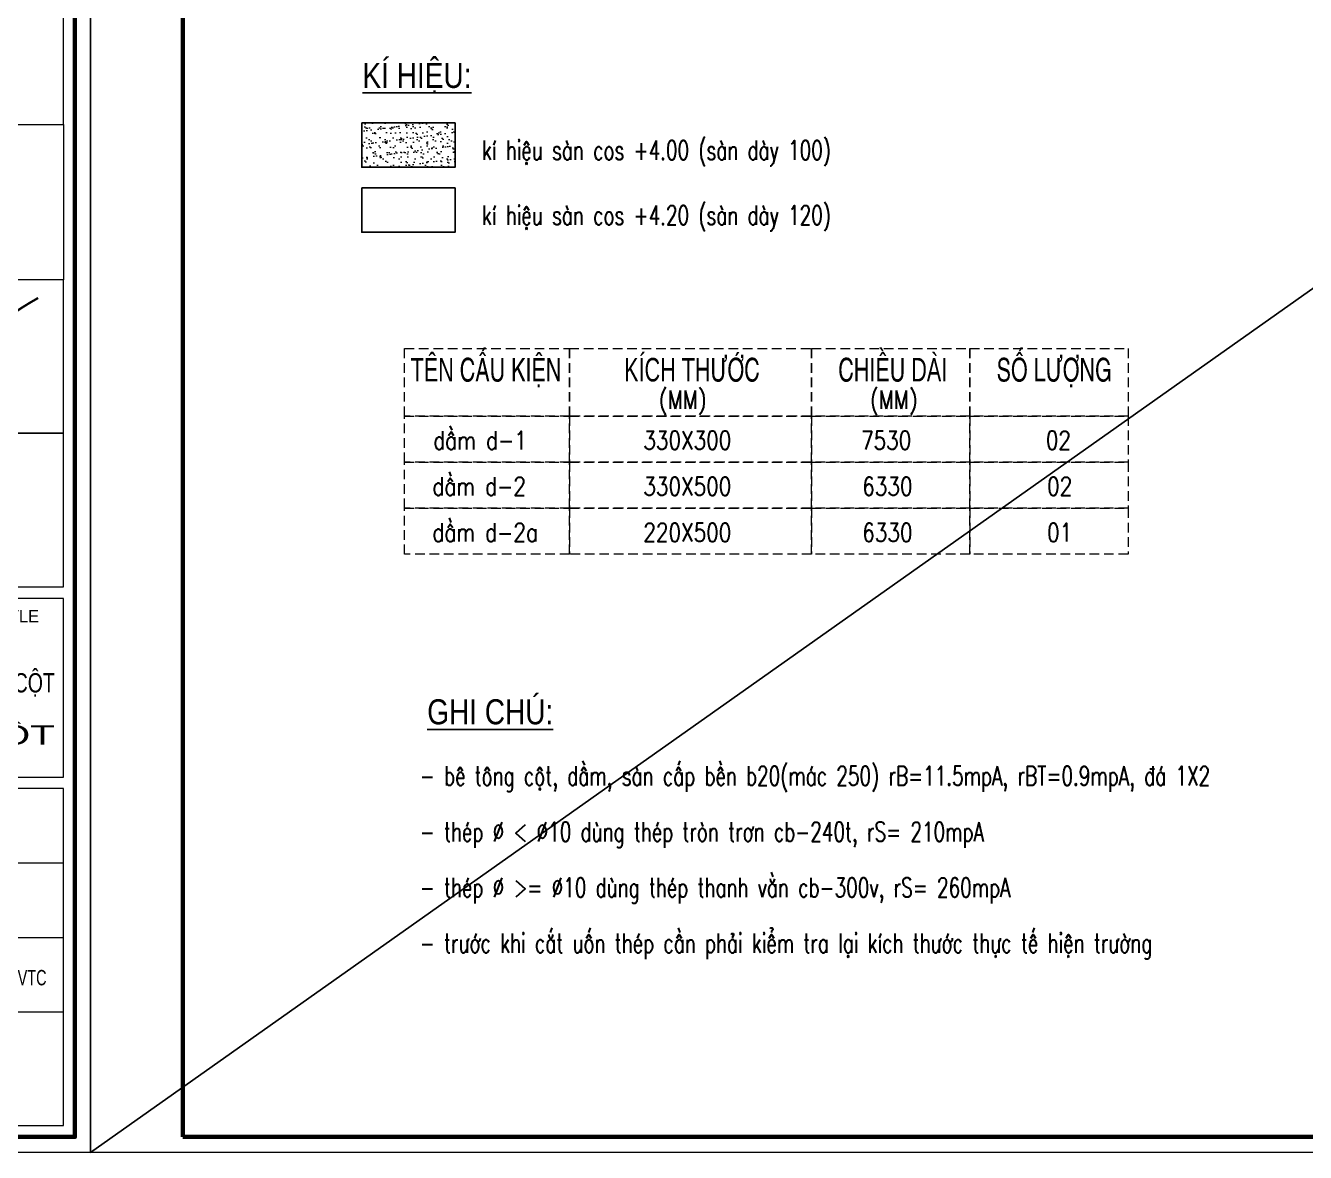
# Model space of a CAD drawing. Header units: millimetres. Extents: x -211129 to 461116, y -574633 to 115.
# Drawn here: x 86476 to 103065, y -561391 to -546780 of the extents above; entities that cross this region are included whole.
import ezdxf
from ezdxf.enums import TextEntityAlignment as Align

# ---------------------------------------------------------------- set-up
doc = ezdxf.new("R2010")
doc.units = ezdxf.units.MM
doc.header["$MEASUREMENT"] = 0
doc.linetypes.add('HIDDEN', pattern=[0.375, 0.25, -0.125])
doc.layers.get('Defpoints').update_dxf_attribs({"color": 1})
doc.layers.add('KCS_Plotter', color=11, linetype='Continuous', plot=False)
for name, color, linetype, lineweight in [('Khungten_LCDI', 7, 'Continuous', 5), ('LC Hatch', 252, 'Continuous', 9), ('LC ISO', 153, 'Continuous', 13), ('LC MANH DUT', 35, 'HIDDEN', 5), ('LC Net thay', 63, 'Continuous', 25), ('LC Text1', 3, 'Continuous', 20), ('LC Text2', 7, 'Continuous', 25)]:
    doc.layers.add(name, color=color, linetype=linetype, lineweight=lineweight)
doc.styles.add('Khungten', font='VHAVAN.TTF', dxfattribs={"width": 0.9, "height": 5000})
doc.styles.add('LC 1', font='VHAVANB.TTF')
doc.styles.add('LC 2', font='VHARIALN.TTF', dxfattribs={"width": 0.7})
doc.styles.add('LC 3', font='vnsimli.shx', dxfattribs={"width": 0.75})
doc.styles.add('T2', font='VHARIAL.TTF', dxfattribs={"width": 0.8})
doc.styles.add('Title', font='VHBLACK.TTF', dxfattribs={"width": 0.8})

# ---------------------------------------------------------------- blocks, each defined once
blk = doc.blocks.new('lcdi fix')
at = {"layer": 'Defpoints', "lineweight": 0}
blk.add_lwpolyline([(-1200, -14850), (-1200, 14850), (40800, 14850), (40800, -14850)], close=True, dxfattribs=at)
at = {"layer": 'Khungten_LCDI', "color": 5, "lineweight": 25}
blk.add_line((40600, -14650), (40600, 14650), dxfattribs=at)
at = {"layer": 'Khungten_LCDI', "color": 9, "lineweight": 15}
for p, q in [((40450, -11100), (36750, -11100)), ((40450, -12067), (36750, -12067)), ((40450, -13033), (36750, -13033))]:
    blk.add_line(p, q, dxfattribs=at)
at = {"layer": 'Khungten_LCDI', "color": 5, "lineweight": 60}
blk.add_lwpolyline([(0, -14650), (0, 14650), (40600, 14650), (40600, -14650)], close=True, dxfattribs=at)
at = {"layer": 'Khungten_LCDI', "color": 9, "lineweight": 15}
for points in [[(36750, -1522), (40450, -1522), (40450, 446), (36750, 446)], [(36750, -1522), (40450, -1522), (40450, -3535), (36750, -3535)], [(36750, -5526), (40450, -5526), (40450, -3535), (36750, -3535)], [(36750, -7517), (40450, -7517), (40450, -5526), (36750, -5526)], [(36750, -9983), (40450, -9983), (40450, -7667), (36750, -7667)], [(36750, -14500), (40450, -14500), (40450, -10133), (36750, -10133)]]:
    blk.add_lwpolyline(points, close=True, dxfattribs=at)
at = {"layer": 'LC ISO', "const_width": 29.4}
blk.add_lwpolyline([(39818, -3959, -0.023249), (40123, -3771)], format="xyb", dxfattribs=at)
at = {"color": 7, "style": 'Khungten'}
blk.add_text('tªn b¶n vÏ - drawing title', height=160, dxfattribs=at).set_placement((38566, -7977), align=Align.CENTER)
at = {"color": 7, "style": 'Title', "width": 0.7}
blk.add_text('lcdi / TKBVTC', height=200, dxfattribs=at).set_placement((39571, -12684), align=Align.CENTER)
at = {"color": 7, "style": 'Khungten', "width": 0.8}
for tag, p in [('REVISION', (39499, -10746)), ('NGAYHT', (39546, -11609))]:
    blk.add_attdef(tag, text='', height=200, dxfattribs=at).set_placement(p, align=Align.CENTER)
at = {"layer": 'LC Text1', "color": 3, "style": 'LC 1', "width": 1.834006}
for tag, p, p2 in [('TENBANVE1', (36913, -8886), (40339, -8886)), ('TENBANVE2', (36913, -9562), (40339, -9562))]:
    blk.add_attdef(tag, text='', height=250, dxfattribs=at).set_placement(p, p2, align=Align.FIT)
at = {"layer": 'LC Text1', "style": 'Title', "width": 0.7}
blk.add_attdef('SOBANVE', text='', height=250, dxfattribs=at).set_placement((39562, -13896), align=Align.CENTER)

msp = doc.modelspace()

# ---------------------------------------------------------------- hatches: boundary and pattern name
at = {"layer": 'LC Hatch', "ltscale": 2}
h = msp.add_hatch(dxfattribs=at)
h.set_pattern_fill('AR-SAND', color=256, scale=66.666667)
h.set_pattern_definition([(37.5, (-81240.69, -352969.74), (-4.199557, 128.45492), [0, -101.333333, 0, -113.333333, 0, -108.333333]), (7.5, (-81240.69, -352969.74), (117.98511, 188.14307), [0, -54.666667, 0, -91.333333, 0, -35]), (327.5, (-81322.69, -352969.74), (207.609457, 0.37727), [0, -33.333333, 0, -120, 0, -156.666667]), (317.5, (-81322.69, -352969.74), (200.40844, 58.5117), [0, -16.666667, 0, -78.666667, 0, -90])])
h.paths.add_polyline_path([(92042.6, -548042), (90833.5, -548042), (90833.5, -548616.6), (92042.6, -548616.6)])

# ---------------------------------------------------------------- linework, layer by layer
at = {"layer": 'KCS_Plotter', "ltscale": 250}
msp.add_line((87316.3, -561391.2), (129316.3, -531691.2), dxfattribs=at)
at = {"layer": 'LC MANH DUT', "ltscale": 500}
for points in [[(91387.5, -550969), (93524.3, -550969), (93524.3, -551843.8), (91387.5, -551843.8)], [(93524.3, -550969), (96663.1, -550969), (96663.1, -551843.8), (93524.3, -551843.8)], [(96663.1, -550969), (98715, -550969), (98715, -551843.8), (96663.1, -551843.8)], [(98715, -550969), (100767, -550969), (100767, -551843.8), (98715, -551843.8)], [(91387.5, -551843.8), (93524.3, -551843.8), (93524.3, -552441.1), (91387.5, -552441.1)], [(93524.3, -551843.8), (96663.1, -551843.8), (96663.1, -552441.1), (93524.3, -552441.1)], [(96663.1, -551843.8), (98715, -551843.8), (98715, -552441.1), (96663.1, -552441.1)], [(98715, -551843.8), (100767, -551843.8), (100767, -552441.1), (98715, -552441.1)], [(91387.5, -552441.1), (93524.3, -552441.1), (93524.3, -553038.4), (91387.5, -553038.4)], [(93524.3, -552441.1), (96663.1, -552441.1), (96663.1, -553038.4), (93524.3, -553038.4)], [(96663.1, -552441.1), (98715, -552441.1), (98715, -553038.4), (96663.1, -553038.4)], [(98715, -552441.1), (100767, -552441.1), (100767, -553038.4), (98715, -553038.4)], [(91387.5, -553038.4), (93524.3, -553038.4), (93524.3, -553635.7), (91387.5, -553635.7)], [(93524.3, -553038.4), (96663.1, -553038.4), (96663.1, -553635.7), (93524.3, -553635.7)], [(96663.1, -553038.4), (98715, -553038.4), (98715, -553635.7), (96663.1, -553635.7)], [(98715, -553038.4), (100767, -553038.4), (100767, -553635.7), (98715, -553635.7)]]:
    msp.add_lwpolyline(points, close=True, dxfattribs=at)
at = {"layer": 'LC Net thay', "ltscale": 2}
for points in [[(90833.5, -548042), (92042.6, -548042), (92042.6, -548616.6), (90833.5, -548616.6)], [(90833.5, -548886), (92042.6, -548886), (92042.6, -549460.6), (90833.5, -549460.6)]]:
    msp.add_lwpolyline(points, close=True, dxfattribs=at)

# ---------------------------------------------------------------- block references
at = {"layer": 'LC Net thay'}
ref = msp.add_blockref('lcdi fix', (46516.3, -546541.2), dxfattribs=at)
ref.add_attrib('TENBANVE2', 'CHI TIÕT CéT', dxfattribs={"layer": 'LC Text1', "height": 250, "style": 'Title', "width": 1.383161}).set_placement((83429, -556103.7), (86855.5, -556103.7), align=Align.FIT)
ref.add_attrib('TENBANVE1', 'MÆT B»NG §ÞNH VÞ TIM CéT', dxfattribs={"layer": 'LC Text1', "height": 250, "style": 'Title', "width": 0.637641}).set_placement((83429, -555427), (86855.5, -555427), align=Align.FIT)
msp.add_blockref('lcdi fix', (88516.3, -546541.2), dxfattribs=at)

# ---------------------------------------------------------------- texts
at = {"layer": 'LC Text1', "color": 3, "style": 'LC 3'}
for s, height, width, p in [('kÝ hiÖu sµn cos +4.00 (sµn dµy 100)', 250, 0.7, (92391.8, -548520.2)), ('kÝ hiÖu sµn cos +4.20 (sµn dµy 120)', 250, 0.7, (92391.8, -549364.2)), ('(MM)', 237.5, 0.8, (94683, -551749.3)), ('(MM)', 237.5, 0.8, (97419.6, -551749.3)), ('dÇm d-1', 237.5, 0.8, (91759.1, -552275.7)), ('330X300', 237.5, 0.8, (94483.9, -552275.7)), ('7530', 237.5, 0.8, (97305, -552275.7)), ('02', 237.5, 0.8, (99701, -552275.7)), ('dÇm d-2', 237.5, 0.8, (91748.7, -552873)), ('330X500', 237.5, 0.8, (94483.9, -552873)), ('6330', 237.5, 0.8, (97321.2, -552873)), ('02', 237.5, 0.8, (99717.2, -552873)), ('dÇm d-2a', 237.5, 0.8, (91748.7, -553470.3)), ('220X500', 237.5, 0.8, (94483.9, -553470.3)), ('6330', 237.5, 0.8, (97321.2, -553470.3)), ('01', 237.5, 0.8, (99717.2, -553470.3)), ('- bª t«ng cét, dÇm, sµn cÊp bÒn b20(m¸c 250) rB=11.5mpA, rBT=0.9mpA, ®¸ 1X2', 250, 0.7, (91585, -556633.3)), ('- thÐp %%C < %%C10 dïng thÐp trßn tr¬n cb-240t, rS= 210mpA', 250, 0.7, (91585, -557357.8)), ('- thÐp %%C >= %%C10 dïng thÐp thanh v»n cb-300v, rS= 260mpA', 250, 0.7, (91585, -558080)), ('- tr\xadíc khi c¾t uèn thÐp cÇn ph¶i kiÓm tra l¹i kÝch th\xadíc thùc tÕ hiÖn tr\xadêng', 250, 0.7, (91585, -558802.2))]:
    msp.add_text(s, height=height, dxfattribs=dict(at, width=width)).set_placement(p)
at = {"layer": 'LC Text2', "style": 'T2', "width": 0.8}
for s, p in [('%%UkÝ hiÖu:', (91548.9, -547418)), ('%%ughi chó:', (92499.1, -555637.9))]:
    msp.add_text(s, height=325, dxfattribs=at).set_placement(p, align=Align.MIDDLE)
at = {"layer": 'LC Text2', "lineweight": -2, "style": 'LC 2', "width": 0.8}
for s, height, p in [('tªn cÊu kiÖn', 305.357, (91466.5, -551394.6)), ('kÝch th\xadíc', 305.36, (94234.6, -551394.6)), ('chiÒu dµi', 305.36, (97010.6, -551394.6)), ('sè l\xadîng', 305.36, (99062.6, -551394.6))]:
    msp.add_text(s, height=height, dxfattribs=at).set_placement(p)

doc.saveas('drawing.dxf')
